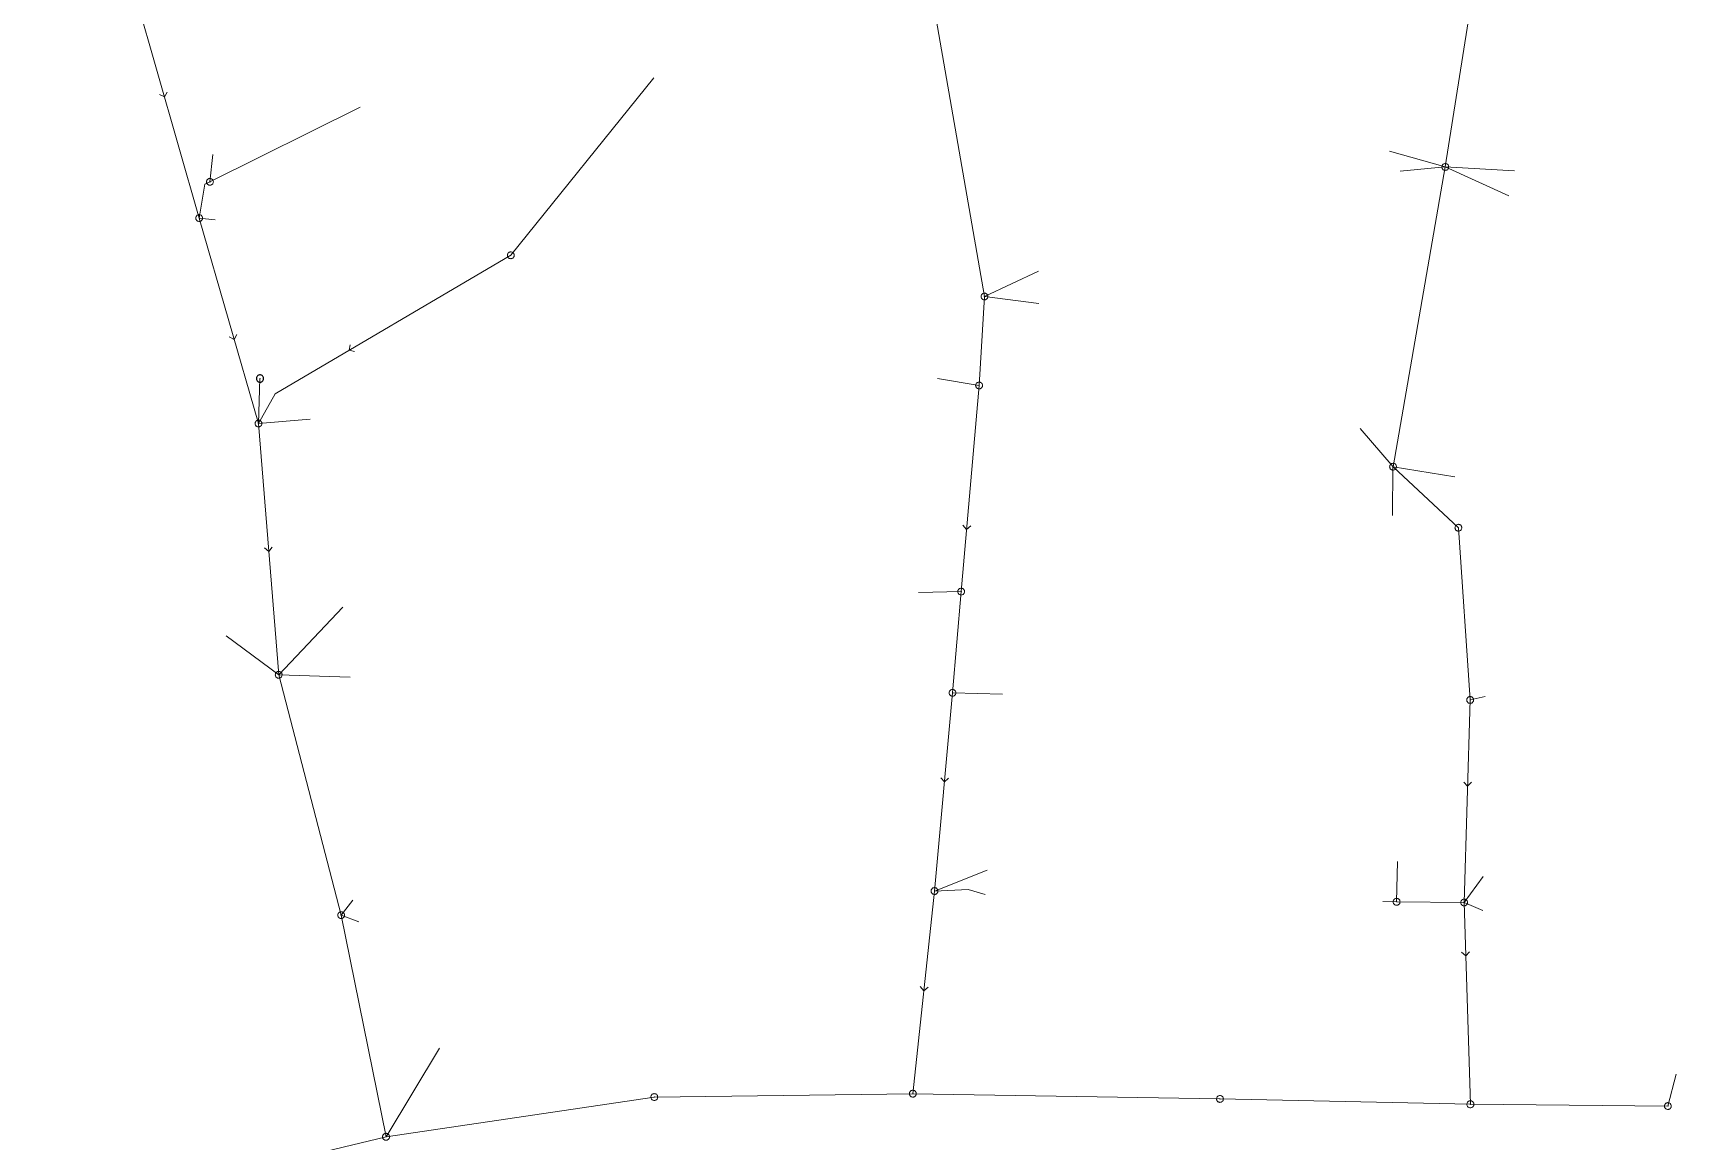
# Model space of a CAD drawing. Header units: metres. Extents: x 25504150 to 25508618, y 6694193 to 6702753.
# Drawn here: x 25507851 to 25508072.4, y 6699384.2 to 6699533.6 of the extents above; entities that cross this region are included whole.
import ezdxf

# ---------------------------------------------------------------- set-up
doc = ezdxf.new("R2010")
doc.units = ezdxf.units.M
for name, pattern in [('Sewer_node', [0]), ('Viemariputket', [0]), ('Viemarivarusteet', [0])]:
    doc.linetypes.add(name, pattern=pattern)
for name, color, linetype, lineweight in [('Sewer_node', 7, 'Sewer_node', 0), ('Viemariputket', 7, 'Viemariputket', 0), ('Viemarivarusteet', 7, 'Viemarivarusteet', 0)]:
    doc.layers.add(name, color=color, linetype=linetype, lineweight=lineweight)

msp = doc.modelspace()

# ---------------------------------------------------------------- linework, layer by layer
at = {"layer": 'Sewer_node', "color": 46, "linetype": 'Continuous', "true_color": 0x7f5f00, "flags": 128}
for points in [[(25507868.07, 6699525.26), (25507868.74, 6699524.92), (25507869.09, 6699525.57)], [(25507877.46, 6699492.59), (25507878.13, 6699492.24), (25507878.48, 6699492.9)], [(25507893.78, 6699491.51), (25507893.61, 6699490.78), (25507894.33, 6699490.61)], [(25507976.32, 6699467.21), (25507976.82, 6699466.65), (25507977.38, 6699467.13)], [(25507882.21, 6699464.15), (25507882.79, 6699463.68), (25507883.27, 6699464.24)], [(25507973.34, 6699433.2), (25507973.83, 6699432.64), (25507974.39, 6699433.12)], [(25508043.8, 6699432.61), (25508044.32, 6699432.07), (25508044.86, 6699432.58)], [(25508043.52, 6699409.69), (25508044.07, 6699409.18), (25508044.58, 6699409.72)], [(25507970.58, 6699405.08), (25507971.06, 6699404.5), (25507971.63, 6699404.98)]]:
    msp.add_lwpolyline(points, dxfattribs=at)
for points, elevation in [([(25508041.78, 6699515.48), (25508041.77, 6699515.55), (25508041.76, 6699515.62), (25508041.73, 6699515.69), (25508041.69, 6699515.75), (25508041.65, 6699515.81), (25508041.59, 6699515.85), (25508041.53, 6699515.89), (25508041.46, 6699515.92), (25508041.39, 6699515.93), (25508041.32, 6699515.94), (25508041.25, 6699515.93), (25508041.18, 6699515.92), (25508041.11, 6699515.89), (25508041.05, 6699515.85), (25508040.99, 6699515.81), (25508040.95, 6699515.75), (25508040.91, 6699515.69), (25508040.88, 6699515.62), (25508040.87, 6699515.55), (25508040.86, 6699515.48), (25508040.87, 6699515.41), (25508040.88, 6699515.34), (25508040.91, 6699515.27), (25508040.95, 6699515.21), (25508040.99, 6699515.15), (25508041.05, 6699515.11), (25508041.11, 6699515.07), (25508041.18, 6699515.04), (25508041.25, 6699515.03), (25508041.32, 6699515.02), (25508041.39, 6699515.03), (25508041.46, 6699515.04), (25508041.53, 6699515.07), (25508041.59, 6699515.11), (25508041.65, 6699515.15), (25508041.69, 6699515.21), (25508041.73, 6699515.27), (25508041.76, 6699515.34), (25508041.77, 6699515.41)], 43.97), ([(25507875.33, 6699513.48), (25507875.32, 6699513.55), (25507875.31, 6699513.62), (25507875.28, 6699513.69), (25507875.24, 6699513.75), (25507875.2, 6699513.81), (25507875.14, 6699513.85), (25507875.08, 6699513.89), (25507875.01, 6699513.92), (25507874.94, 6699513.93), (25507874.87, 6699513.94), (25507874.8, 6699513.93), (25507874.73, 6699513.92), (25507874.66, 6699513.89), (25507874.6, 6699513.85), (25507874.54, 6699513.81), (25507874.5, 6699513.75), (25507874.46, 6699513.69), (25507874.43, 6699513.62), (25507874.42, 6699513.55), (25507874.41, 6699513.48), (25507874.42, 6699513.41), (25507874.43, 6699513.34), (25507874.46, 6699513.27), (25507874.5, 6699513.21), (25507874.54, 6699513.15), (25507874.6, 6699513.11), (25507874.66, 6699513.07), (25507874.73, 6699513.04), (25507874.8, 6699513.03), (25507874.87, 6699513.02), (25507874.94, 6699513.03), (25507875.01, 6699513.04), (25507875.08, 6699513.07), (25507875.14, 6699513.11), (25507875.2, 6699513.15), (25507875.24, 6699513.21), (25507875.28, 6699513.27), (25507875.31, 6699513.34), (25507875.32, 6699513.41)], 40.1), ([(25507873.88, 6699508.6), (25507873.87, 6699508.67), (25507873.86, 6699508.74), (25507873.83, 6699508.81), (25507873.79, 6699508.87), (25507873.75, 6699508.93), (25507873.69, 6699508.97), (25507873.63, 6699509.01), (25507873.56, 6699509.04), (25507873.49, 6699509.05), (25507873.42, 6699509.06), (25507873.35, 6699509.05), (25507873.28, 6699509.04), (25507873.21, 6699509.01), (25507873.15, 6699508.97), (25507873.09, 6699508.93), (25507873.05, 6699508.87), (25507873.01, 6699508.81), (25507872.98, 6699508.74), (25507872.97, 6699508.67), (25507872.96, 6699508.6), (25507872.97, 6699508.53), (25507872.98, 6699508.46), (25507873.01, 6699508.39), (25507873.05, 6699508.33), (25507873.09, 6699508.27), (25507873.15, 6699508.23), (25507873.21, 6699508.19), (25507873.28, 6699508.16), (25507873.35, 6699508.15), (25507873.42, 6699508.14), (25507873.49, 6699508.15), (25507873.56, 6699508.16), (25507873.63, 6699508.19), (25507873.69, 6699508.23), (25507873.75, 6699508.27), (25507873.79, 6699508.33), (25507873.83, 6699508.39), (25507873.86, 6699508.46), (25507873.87, 6699508.53)], 42.16), ([(25507915.86, 6699503.58), (25507915.85, 6699503.65), (25507915.84, 6699503.72), (25507915.81, 6699503.79), (25507915.77, 6699503.85), (25507915.73, 6699503.91), (25507915.67, 6699503.95), (25507915.61, 6699503.99), (25507915.54, 6699504.02), (25507915.47, 6699504.03), (25507915.4, 6699504.04), (25507915.33, 6699504.03), (25507915.26, 6699504.02), (25507915.19, 6699503.99), (25507915.13, 6699503.95), (25507915.07, 6699503.91), (25507915.03, 6699503.85), (25507914.99, 6699503.79), (25507914.96, 6699503.72), (25507914.95, 6699503.65), (25507914.94, 6699503.58), (25507914.95, 6699503.51), (25507914.96, 6699503.44), (25507914.99, 6699503.37), (25507915.03, 6699503.31), (25507915.07, 6699503.25), (25507915.13, 6699503.21), (25507915.19, 6699503.17), (25507915.26, 6699503.14), (25507915.33, 6699503.13), (25507915.4, 6699503.12), (25507915.47, 6699503.13), (25507915.54, 6699503.14), (25507915.61, 6699503.17), (25507915.67, 6699503.21), (25507915.73, 6699503.25), (25507915.77, 6699503.31), (25507915.81, 6699503.37), (25507915.84, 6699503.44), (25507915.85, 6699503.51)], 41.72), ([(25507979.68, 6699498.03), (25507979.67, 6699498.1), (25507979.66, 6699498.17), (25507979.63, 6699498.24), (25507979.59, 6699498.3), (25507979.55, 6699498.36), (25507979.49, 6699498.4), (25507979.43, 6699498.44), (25507979.36, 6699498.47), (25507979.29, 6699498.48), (25507979.22, 6699498.49), (25507979.15, 6699498.48), (25507979.08, 6699498.47), (25507979.01, 6699498.44), (25507978.95, 6699498.4), (25507978.89, 6699498.36), (25507978.85, 6699498.3), (25507978.81, 6699498.24), (25507978.78, 6699498.17), (25507978.77, 6699498.1), (25507978.76, 6699498.03), (25507978.77, 6699497.96), (25507978.78, 6699497.89), (25507978.81, 6699497.82), (25507978.85, 6699497.76), (25507978.89, 6699497.7), (25507978.95, 6699497.66), (25507979.01, 6699497.62), (25507979.08, 6699497.59), (25507979.15, 6699497.58), (25507979.22, 6699497.57), (25507979.29, 6699497.58), (25507979.36, 6699497.59), (25507979.43, 6699497.62), (25507979.49, 6699497.66), (25507979.55, 6699497.7), (25507979.59, 6699497.76), (25507979.63, 6699497.82), (25507979.66, 6699497.89), (25507979.67, 6699497.96)], 43.22), ([(25507978.96, 6699486.05), (25507978.95, 6699486.12), (25507978.94, 6699486.19), (25507978.91, 6699486.26), (25507978.87, 6699486.32), (25507978.83, 6699486.38), (25507978.77, 6699486.42), (25507978.71, 6699486.46), (25507978.64, 6699486.49), (25507978.57, 6699486.5), (25507978.5, 6699486.51), (25507978.43, 6699486.5), (25507978.36, 6699486.49), (25507978.29, 6699486.46), (25507978.23, 6699486.42), (25507978.17, 6699486.38), (25507978.13, 6699486.32), (25507978.09, 6699486.26), (25507978.06, 6699486.19), (25507978.05, 6699486.12), (25507978.04, 6699486.05), (25507978.05, 6699485.98), (25507978.06, 6699485.91), (25507978.09, 6699485.84), (25507978.13, 6699485.78), (25507978.17, 6699485.72), (25507978.23, 6699485.68), (25507978.29, 6699485.64), (25507978.36, 6699485.61), (25507978.43, 6699485.6), (25507978.5, 6699485.59), (25507978.57, 6699485.6), (25507978.64, 6699485.61), (25507978.71, 6699485.64), (25507978.77, 6699485.68), (25507978.83, 6699485.72), (25507978.87, 6699485.78), (25507978.91, 6699485.84), (25507978.94, 6699485.91), (25507978.95, 6699485.98)], 42.74), ([(25507881.86, 6699480.91), (25507881.85, 6699480.98), (25507881.84, 6699481.05), (25507881.81, 6699481.12), (25507881.77, 6699481.18), (25507881.73, 6699481.24), (25507881.67, 6699481.28), (25507881.61, 6699481.32), (25507881.54, 6699481.35), (25507881.47, 6699481.36), (25507881.4, 6699481.37), (25507881.33, 6699481.36), (25507881.26, 6699481.35), (25507881.19, 6699481.32), (25507881.13, 6699481.28), (25507881.07, 6699481.24), (25507881.03, 6699481.18), (25507880.99, 6699481.12), (25507880.96, 6699481.05), (25507880.95, 6699480.98), (25507880.94, 6699480.91), (25507880.95, 6699480.84), (25507880.96, 6699480.77), (25507880.99, 6699480.7), (25507881.03, 6699480.64), (25507881.07, 6699480.58), (25507881.13, 6699480.54), (25507881.19, 6699480.5), (25507881.26, 6699480.47), (25507881.33, 6699480.46), (25507881.4, 6699480.45), (25507881.47, 6699480.46), (25507881.54, 6699480.47), (25507881.61, 6699480.5), (25507881.67, 6699480.54), (25507881.73, 6699480.58), (25507881.77, 6699480.64), (25507881.81, 6699480.7), (25507881.84, 6699480.77), (25507881.85, 6699480.84)], 41.43), ([(25508034.74, 6699475.1), (25508034.73, 6699475.17), (25508034.72, 6699475.24), (25508034.69, 6699475.31), (25508034.65, 6699475.37), (25508034.61, 6699475.43), (25508034.55, 6699475.47), (25508034.49, 6699475.51), (25508034.42, 6699475.54), (25508034.35, 6699475.55), (25508034.28, 6699475.56), (25508034.21, 6699475.55), (25508034.14, 6699475.54), (25508034.07, 6699475.51), (25508034.01, 6699475.47), (25508033.95, 6699475.43), (25508033.91, 6699475.37), (25508033.87, 6699475.31), (25508033.84, 6699475.24), (25508033.83, 6699475.17), (25508033.82, 6699475.1), (25508033.83, 6699475.03), (25508033.84, 6699474.96), (25508033.87, 6699474.89), (25508033.91, 6699474.83), (25508033.95, 6699474.77), (25508034.01, 6699474.73), (25508034.07, 6699474.69), (25508034.14, 6699474.66), (25508034.21, 6699474.65), (25508034.28, 6699474.64), (25508034.35, 6699474.65), (25508034.42, 6699474.66), (25508034.49, 6699474.69), (25508034.55, 6699474.73), (25508034.61, 6699474.77), (25508034.65, 6699474.83), (25508034.69, 6699474.89), (25508034.72, 6699474.96), (25508034.73, 6699475.03)], 42.92), ([(25508043.54, 6699466.88), (25508043.53, 6699466.95), (25508043.52, 6699467.02), (25508043.49, 6699467.09), (25508043.45, 6699467.15), (25508043.41, 6699467.21), (25508043.35, 6699467.25), (25508043.29, 6699467.29), (25508043.22, 6699467.32), (25508043.15, 6699467.33), (25508043.08, 6699467.34), (25508043.01, 6699467.33), (25508042.94, 6699467.32), (25508042.87, 6699467.29), (25508042.81, 6699467.25), (25508042.75, 6699467.21), (25508042.71, 6699467.15), (25508042.67, 6699467.09), (25508042.64, 6699467.02), (25508042.63, 6699466.95), (25508042.62, 6699466.88), (25508042.63, 6699466.81), (25508042.64, 6699466.74), (25508042.67, 6699466.67), (25508042.71, 6699466.61), (25508042.75, 6699466.55), (25508042.81, 6699466.51), (25508042.87, 6699466.47), (25508042.94, 6699466.44), (25508043.01, 6699466.43), (25508043.08, 6699466.42), (25508043.15, 6699466.43), (25508043.22, 6699466.44), (25508043.29, 6699466.47), (25508043.35, 6699466.51), (25508043.41, 6699466.55), (25508043.45, 6699466.61), (25508043.49, 6699466.67), (25508043.52, 6699466.74), (25508043.53, 6699466.81)], 42.87), ([(25507976.55, 6699458.27), (25507976.54, 6699458.34), (25507976.53, 6699458.41), (25507976.5, 6699458.48), (25507976.46, 6699458.54), (25507976.42, 6699458.6), (25507976.36, 6699458.64), (25507976.3, 6699458.68), (25507976.23, 6699458.71), (25507976.16, 6699458.72), (25507976.09, 6699458.73), (25507976.02, 6699458.72), (25507975.95, 6699458.71), (25507975.88, 6699458.68), (25507975.82, 6699458.64), (25507975.76, 6699458.6), (25507975.72, 6699458.54), (25507975.68, 6699458.48), (25507975.65, 6699458.41), (25507975.64, 6699458.34), (25507975.63, 6699458.27), (25507975.64, 6699458.2), (25507975.65, 6699458.13), (25507975.68, 6699458.06), (25507975.72, 6699458), (25507975.76, 6699457.94), (25507975.82, 6699457.9), (25507975.88, 6699457.86), (25507975.95, 6699457.83), (25507976.02, 6699457.82), (25507976.09, 6699457.81), (25507976.16, 6699457.82), (25507976.23, 6699457.83), (25507976.3, 6699457.86), (25507976.36, 6699457.9), (25507976.42, 6699457.94), (25507976.46, 6699458), (25507976.5, 6699458.06), (25507976.53, 6699458.13), (25507976.54, 6699458.2)], 41.64), ([(25507884.59, 6699447.07), (25507884.58, 6699447.14), (25507884.57, 6699447.21), (25507884.54, 6699447.28), (25507884.5, 6699447.34), (25507884.46, 6699447.4), (25507884.4, 6699447.44), (25507884.34, 6699447.48), (25507884.27, 6699447.51), (25507884.2, 6699447.52), (25507884.13, 6699447.53), (25507884.06, 6699447.52), (25507883.99, 6699447.51), (25507883.92, 6699447.48), (25507883.86, 6699447.44), (25507883.8, 6699447.4), (25507883.76, 6699447.34), (25507883.72, 6699447.28), (25507883.69, 6699447.21), (25507883.68, 6699447.14), (25507883.67, 6699447.07), (25507883.68, 6699447), (25507883.69, 6699446.93), (25507883.72, 6699446.86), (25507883.76, 6699446.8), (25507883.8, 6699446.74), (25507883.86, 6699446.7), (25507883.92, 6699446.66), (25507883.99, 6699446.63), (25507884.06, 6699446.62), (25507884.13, 6699446.61), (25507884.2, 6699446.62), (25507884.27, 6699446.63), (25507884.34, 6699446.66), (25507884.4, 6699446.7), (25507884.46, 6699446.74), (25507884.5, 6699446.8), (25507884.54, 6699446.86), (25507884.57, 6699446.93), (25507884.58, 6699447)], 40.32), ([(25507975.38, 6699444.64), (25507975.37, 6699444.71), (25507975.36, 6699444.78), (25507975.33, 6699444.85), (25507975.29, 6699444.91), (25507975.25, 6699444.97), (25507975.19, 6699445.01), (25507975.13, 6699445.05), (25507975.06, 6699445.08), (25507974.99, 6699445.09), (25507974.92, 6699445.1), (25507974.85, 6699445.09), (25507974.78, 6699445.08), (25507974.71, 6699445.05), (25507974.65, 6699445.01), (25507974.59, 6699444.97), (25507974.55, 6699444.91), (25507974.51, 6699444.85), (25507974.48, 6699444.78), (25507974.47, 6699444.71), (25507974.46, 6699444.64), (25507974.47, 6699444.57), (25507974.48, 6699444.5), (25507974.51, 6699444.43), (25507974.55, 6699444.37), (25507974.59, 6699444.31), (25507974.65, 6699444.27), (25507974.71, 6699444.23), (25507974.78, 6699444.2), (25507974.85, 6699444.19), (25507974.92, 6699444.18), (25507974.99, 6699444.19), (25507975.06, 6699444.2), (25507975.13, 6699444.23), (25507975.19, 6699444.27), (25507975.25, 6699444.31), (25507975.29, 6699444.37), (25507975.33, 6699444.43), (25507975.36, 6699444.5), (25507975.37, 6699444.57)], 40.96), ([(25508045.13, 6699443.67), (25508045.12, 6699443.74), (25508045.11, 6699443.81), (25508045.08, 6699443.88), (25508045.04, 6699443.94), (25508045, 6699444), (25508044.94, 6699444.04), (25508044.88, 6699444.08), (25508044.81, 6699444.11), (25508044.74, 6699444.12), (25508044.67, 6699444.13), (25508044.6, 6699444.12), (25508044.53, 6699444.11), (25508044.46, 6699444.08), (25508044.4, 6699444.04), (25508044.34, 6699444), (25508044.3, 6699443.94), (25508044.26, 6699443.88), (25508044.23, 6699443.81), (25508044.22, 6699443.74), (25508044.21, 6699443.67), (25508044.22, 6699443.6), (25508044.23, 6699443.53), (25508044.26, 6699443.46), (25508044.3, 6699443.4), (25508044.34, 6699443.34), (25508044.4, 6699443.3), (25508044.46, 6699443.26), (25508044.53, 6699443.23), (25508044.6, 6699443.22), (25508044.67, 6699443.21), (25508044.74, 6699443.22), (25508044.81, 6699443.23), (25508044.88, 6699443.26), (25508044.94, 6699443.3), (25508045, 6699443.34), (25508045.04, 6699443.4), (25508045.08, 6699443.46), (25508045.11, 6699443.53), (25508045.12, 6699443.6)], 42.65), ([(25507972.96, 6699417.93), (25507972.95, 6699418), (25507972.94, 6699418.07), (25507972.91, 6699418.14), (25507972.87, 6699418.2), (25507972.83, 6699418.26), (25507972.77, 6699418.3), (25507972.71, 6699418.34), (25507972.64, 6699418.37), (25507972.57, 6699418.38), (25507972.5, 6699418.39), (25507972.43, 6699418.38), (25507972.36, 6699418.37), (25507972.29, 6699418.34), (25507972.23, 6699418.3), (25507972.17, 6699418.26), (25507972.13, 6699418.2), (25507972.09, 6699418.14), (25507972.06, 6699418.07), (25507972.05, 6699418), (25507972.04, 6699417.93), (25507972.05, 6699417.86), (25507972.06, 6699417.79), (25507972.09, 6699417.72), (25507972.13, 6699417.66), (25507972.17, 6699417.6), (25507972.23, 6699417.56), (25507972.29, 6699417.52), (25507972.36, 6699417.49), (25507972.43, 6699417.48), (25507972.5, 6699417.47), (25507972.57, 6699417.48), (25507972.64, 6699417.49), (25507972.71, 6699417.52), (25507972.77, 6699417.56), (25507972.83, 6699417.6), (25507972.87, 6699417.66), (25507972.91, 6699417.72), (25507972.94, 6699417.79), (25507972.95, 6699417.86)], 39.74), ([(25507893, 6699414.68), (25507892.99, 6699414.75), (25507892.98, 6699414.82), (25507892.95, 6699414.89), (25507892.91, 6699414.95), (25507892.87, 6699415.01), (25507892.81, 6699415.05), (25507892.75, 6699415.09), (25507892.68, 6699415.12), (25507892.61, 6699415.13), (25507892.54, 6699415.14), (25507892.47, 6699415.13), (25507892.4, 6699415.12), (25507892.33, 6699415.09), (25507892.27, 6699415.05), (25507892.21, 6699415.01), (25507892.17, 6699414.95), (25507892.13, 6699414.89), (25507892.1, 6699414.82), (25507892.09, 6699414.75), (25507892.08, 6699414.68), (25507892.09, 6699414.61), (25507892.1, 6699414.54), (25507892.13, 6699414.47), (25507892.17, 6699414.41), (25507892.21, 6699414.35), (25507892.27, 6699414.31), (25507892.33, 6699414.27), (25507892.4, 6699414.24), (25507892.47, 6699414.23), (25507892.54, 6699414.22), (25507892.61, 6699414.23), (25507892.68, 6699414.24), (25507892.75, 6699414.27), (25507892.81, 6699414.31), (25507892.87, 6699414.35), (25507892.91, 6699414.41), (25507892.95, 6699414.47), (25507892.98, 6699414.54), (25507892.99, 6699414.61)], 39.08), ([(25508035.22, 6699416.48), (25508035.21, 6699416.55), (25508035.2, 6699416.63), (25508035.17, 6699416.69), (25508035.13, 6699416.76), (25508035.08, 6699416.81), (25508035.03, 6699416.86), (25508034.96, 6699416.9), (25508034.9, 6699416.93), (25508034.82, 6699416.94), (25508034.75, 6699416.95), (25508034.68, 6699416.94), (25508034.6, 6699416.93), (25508034.54, 6699416.9), (25508034.47, 6699416.86), (25508034.42, 6699416.81), (25508034.37, 6699416.76), (25508034.33, 6699416.69), (25508034.3, 6699416.63), (25508034.29, 6699416.55), (25508034.28, 6699416.48), (25508034.29, 6699416.41), (25508034.3, 6699416.33), (25508034.33, 6699416.27), (25508034.37, 6699416.2), (25508034.42, 6699416.15), (25508034.47, 6699416.1), (25508034.54, 6699416.06), (25508034.6, 6699416.03), (25508034.68, 6699416.02), (25508034.75, 6699416.01), (25508034.82, 6699416.02), (25508034.9, 6699416.03), (25508034.96, 6699416.06), (25508035.03, 6699416.1), (25508035.08, 6699416.15), (25508035.13, 6699416.2), (25508035.17, 6699416.27), (25508035.2, 6699416.33), (25508035.21, 6699416.41)], 41.06), ([(25508044.31, 6699416.38), (25508044.3, 6699416.45), (25508044.29, 6699416.52), (25508044.26, 6699416.59), (25508044.22, 6699416.65), (25508044.18, 6699416.71), (25508044.12, 6699416.75), (25508044.06, 6699416.79), (25508043.99, 6699416.82), (25508043.92, 6699416.83), (25508043.85, 6699416.84), (25508043.78, 6699416.83), (25508043.71, 6699416.82), (25508043.64, 6699416.79), (25508043.58, 6699416.75), (25508043.52, 6699416.71), (25508043.48, 6699416.65), (25508043.44, 6699416.59), (25508043.41, 6699416.52), (25508043.4, 6699416.45), (25508043.39, 6699416.38), (25508043.4, 6699416.31), (25508043.41, 6699416.24), (25508043.44, 6699416.17), (25508043.48, 6699416.11), (25508043.52, 6699416.05), (25508043.58, 6699416.01), (25508043.64, 6699415.97), (25508043.71, 6699415.94), (25508043.78, 6699415.93), (25508043.85, 6699415.92), (25508043.92, 6699415.93), (25508043.99, 6699415.94), (25508044.06, 6699415.97), (25508044.12, 6699416.01), (25508044.18, 6699416.05), (25508044.22, 6699416.11), (25508044.26, 6699416.17), (25508044.29, 6699416.24), (25508044.3, 6699416.31)], 40.94), ([(25507935.2, 6699390.18), (25507935.19, 6699390.25), (25507935.18, 6699390.32), (25507935.15, 6699390.39), (25507935.11, 6699390.45), (25507935.07, 6699390.51), (25507935.01, 6699390.55), (25507934.95, 6699390.59), (25507934.88, 6699390.62), (25507934.81, 6699390.63), (25507934.74, 6699390.64), (25507934.67, 6699390.63), (25507934.6, 6699390.62), (25507934.53, 6699390.59), (25507934.47, 6699390.55), (25507934.41, 6699390.51), (25507934.37, 6699390.45), (25507934.33, 6699390.39), (25507934.3, 6699390.32), (25507934.29, 6699390.25), (25507934.28, 6699390.18), (25507934.29, 6699390.11), (25507934.3, 6699390.04), (25507934.33, 6699389.97), (25507934.37, 6699389.91), (25507934.41, 6699389.85), (25507934.47, 6699389.81), (25507934.53, 6699389.77), (25507934.6, 6699389.74), (25507934.67, 6699389.73), (25507934.74, 6699389.72), (25507934.81, 6699389.73), (25507934.88, 6699389.74), (25507934.95, 6699389.77), (25507935.01, 6699389.81), (25507935.07, 6699389.85), (25507935.11, 6699389.91), (25507935.15, 6699389.97), (25507935.18, 6699390.04), (25507935.19, 6699390.11)], 38.32), ([(25507970.04, 6699390.63), (25507970.03, 6699390.7), (25507970.02, 6699390.77), (25507969.99, 6699390.84), (25507969.95, 6699390.9), (25507969.91, 6699390.96), (25507969.85, 6699391), (25507969.79, 6699391.04), (25507969.72, 6699391.07), (25507969.65, 6699391.08), (25507969.58, 6699391.09), (25507969.51, 6699391.08), (25507969.44, 6699391.07), (25507969.37, 6699391.04), (25507969.31, 6699391), (25507969.25, 6699390.96), (25507969.21, 6699390.9), (25507969.17, 6699390.84), (25507969.14, 6699390.77), (25507969.13, 6699390.7), (25507969.12, 6699390.63), (25507969.13, 6699390.56), (25507969.14, 6699390.49), (25507969.17, 6699390.42), (25507969.21, 6699390.36), (25507969.25, 6699390.3), (25507969.31, 6699390.26), (25507969.37, 6699390.22), (25507969.44, 6699390.19), (25507969.51, 6699390.18), (25507969.58, 6699390.17), (25507969.65, 6699390.18), (25507969.72, 6699390.19), (25507969.79, 6699390.22), (25507969.85, 6699390.26), (25507969.91, 6699390.3), (25507969.95, 6699390.36), (25507969.99, 6699390.42), (25507970.02, 6699390.49), (25507970.03, 6699390.56)], 38.85), ([(25508011.42, 6699389.92), (25508011.41, 6699389.99), (25508011.4, 6699390.06), (25508011.37, 6699390.13), (25508011.33, 6699390.19), (25508011.29, 6699390.25), (25508011.23, 6699390.29), (25508011.17, 6699390.33), (25508011.1, 6699390.36), (25508011.03, 6699390.37), (25508010.96, 6699390.38), (25508010.89, 6699390.37), (25508010.82, 6699390.36), (25508010.75, 6699390.33), (25508010.69, 6699390.29), (25508010.63, 6699390.25), (25508010.59, 6699390.19), (25508010.55, 6699390.13), (25508010.52, 6699390.06), (25508010.51, 6699389.99), (25508010.5, 6699389.92), (25508010.51, 6699389.85), (25508010.52, 6699389.78), (25508010.55, 6699389.71), (25508010.59, 6699389.65), (25508010.63, 6699389.59), (25508010.69, 6699389.55), (25508010.75, 6699389.51), (25508010.82, 6699389.48), (25508010.89, 6699389.47), (25508010.96, 6699389.46), (25508011.03, 6699389.47), (25508011.1, 6699389.48), (25508011.17, 6699389.51), (25508011.23, 6699389.55), (25508011.29, 6699389.59), (25508011.33, 6699389.65), (25508011.37, 6699389.71), (25508011.4, 6699389.78), (25508011.41, 6699389.85)], 38.95), ([(25508045.17, 6699389.2), (25508045.16, 6699389.27), (25508045.15, 6699389.35), (25508045.12, 6699389.41), (25508045.08, 6699389.48), (25508045.03, 6699389.53), (25508044.98, 6699389.58), (25508044.91, 6699389.62), (25508044.85, 6699389.65), (25508044.77, 6699389.66), (25508044.7, 6699389.67), (25508044.63, 6699389.66), (25508044.55, 6699389.65), (25508044.49, 6699389.62), (25508044.42, 6699389.58), (25508044.37, 6699389.53), (25508044.32, 6699389.48), (25508044.28, 6699389.41), (25508044.25, 6699389.35), (25508044.24, 6699389.27), (25508044.23, 6699389.2), (25508044.24, 6699389.13), (25508044.25, 6699389.05), (25508044.28, 6699388.99), (25508044.32, 6699388.92), (25508044.37, 6699388.87), (25508044.42, 6699388.82), (25508044.49, 6699388.78), (25508044.55, 6699388.75), (25508044.63, 6699388.74), (25508044.7, 6699388.73), (25508044.77, 6699388.74), (25508044.85, 6699388.75), (25508044.91, 6699388.78), (25508044.98, 6699388.82), (25508045.03, 6699388.87), (25508045.08, 6699388.92), (25508045.12, 6699388.99), (25508045.15, 6699389.05), (25508045.16, 6699389.13)], 39.65), ([(25508071.77, 6699388.96), (25508071.76, 6699389.03), (25508071.75, 6699389.1), (25508071.72, 6699389.17), (25508071.68, 6699389.23), (25508071.64, 6699389.29), (25508071.58, 6699389.33), (25508071.52, 6699389.37), (25508071.45, 6699389.4), (25508071.38, 6699389.41), (25508071.31, 6699389.42), (25508071.24, 6699389.41), (25508071.17, 6699389.4), (25508071.1, 6699389.37), (25508071.04, 6699389.33), (25508070.98, 6699389.29), (25508070.94, 6699389.23), (25508070.9, 6699389.17), (25508070.87, 6699389.1), (25508070.86, 6699389.03), (25508070.85, 6699388.96), (25508070.86, 6699388.89), (25508070.87, 6699388.82), (25508070.9, 6699388.75), (25508070.94, 6699388.69), (25508070.98, 6699388.63), (25508071.04, 6699388.59), (25508071.1, 6699388.55), (25508071.17, 6699388.52), (25508071.24, 6699388.51), (25508071.31, 6699388.5), (25508071.38, 6699388.51), (25508071.45, 6699388.52), (25508071.52, 6699388.55), (25508071.58, 6699388.59), (25508071.64, 6699388.63), (25508071.68, 6699388.69), (25508071.72, 6699388.75), (25508071.75, 6699388.82), (25508071.76, 6699388.89)], 41.34), ([(25507899.07, 6699384.82), (25507899.06, 6699384.89), (25507899.05, 6699384.97), (25507899.02, 6699385.03), (25507898.98, 6699385.1), (25507898.93, 6699385.15), (25507898.88, 6699385.2), (25507898.81, 6699385.24), (25507898.75, 6699385.27), (25507898.67, 6699385.28), (25507898.6, 6699385.29), (25507898.53, 6699385.28), (25507898.45, 6699385.27), (25507898.39, 6699385.24), (25507898.32, 6699385.2), (25507898.27, 6699385.15), (25507898.22, 6699385.1), (25507898.18, 6699385.03), (25507898.15, 6699384.97), (25507898.14, 6699384.89), (25507898.13, 6699384.82), (25507898.14, 6699384.75), (25507898.15, 6699384.67), (25507898.18, 6699384.61), (25507898.22, 6699384.54), (25507898.27, 6699384.49), (25507898.32, 6699384.44), (25507898.39, 6699384.4), (25507898.45, 6699384.37), (25507898.53, 6699384.36), (25507898.6, 6699384.35), (25507898.67, 6699384.36), (25507898.75, 6699384.37), (25507898.81, 6699384.4), (25507898.88, 6699384.44), (25507898.93, 6699384.49), (25507898.98, 6699384.54), (25507899.02, 6699384.61), (25507899.05, 6699384.67), (25507899.06, 6699384.75)], 38.61)]:
    msp.add_lwpolyline(points, close=True, dxfattribs=dict(at, elevation=elevation))
at = {"layer": 'Viemariputket', "color": 1, "linetype": 'Continuous', "lineweight": 15}
for p, q in [((25507979.22, 6699498.03), (25507971.23, 6699543.92, 41.64)), ((25507873.42, 6699508.6, 39.95), (25507864.59, 6699539.38)), ((25508041.32, 6699515.48, 40.83), (25508044.73, 6699537.03, 41.69)), ((25507915.4, 6699503.58, 40.46), (25507934.7, 6699527.5, 40.96)), ((25507874.87, 6699513.48, 1.28), (25507895.09, 6699523.53, 40.12)), ((25507874.87, 6699513.48, 40.12), (25507875.25, 6699517.15, 40.33)), ((25508041.32, 6699515.48, 40.87), (25508033.8, 6699517.61, 40.48)), ((25508034.28, 6699475.1, 40.11), (25508041.32, 6699515.48, 40.84)), ((25508041.32, 6699515.48, 40.87), (25508035.24, 6699514.92, 40.96)), ((25508041.32, 6699515.48, 40.85), (25508050.64, 6699514.97, 40.99)), ((25508041.32, 6699515.48, 40.85), (25508049.87, 6699511.61, 40.99)), ((25507873.42, 6699508.6, 40.03), (25507875.56, 6699508.34)), ((25507881.4, 6699480.91, 39.35), (25507873.42, 6699508.6, 39.94)), ((25507979.22, 6699498.03), (25507986.5, 6699501.45)), ((25507978.5, 6699486.05), (25507979.22, 6699498.03)), ((25507979.22, 6699498.03), (25507986.57, 6699497.07)), ((25507881.4, 6699480.91, 40.45), (25507881.61, 6699486.98)), ((25507978.5, 6699486.05), (25507972.91, 6699486.99)), ((25507976.09, 6699458.27), (25507978.5, 6699486.05)), ((25507881.4, 6699480.91, 39.37), (25507888.36, 6699481.52, 39.68)), ((25507884.13, 6699447.07), (25507881.4, 6699480.91, 39.33)), ((25508034.28, 6699475.1), (25508029.86, 6699480.26)), ((25508034.27, 6699475.1), (25508034.21, 6699468.54)), ((25508043.08, 6699466.88), (25508034.28, 6699475.1)), ((25508034.28, 6699475.1), (25508042.62, 6699473.75)), ((25508044.67, 6699443.67), (25508043.08, 6699466.88)), ((25507976.09, 6699458.27), (25507970.36, 6699458.16)), ((25507974.92, 6699444.64), (25507976.09, 6699458.27)), ((25507884.13, 6699447.07), (25507892.77, 6699456.19)), ((25507884.13, 6699447.07), (25507877.05, 6699452.32)), ((25507892.54, 6699414.68), (25507884.13, 6699447.07)), ((25507884.13, 6699447.07), (25507893.78, 6699446.74)), ((25507972.5, 6699417.93), (25507974.92, 6699444.64)), ((25507974.92, 6699444.64), (25507981.64, 6699444.47)), ((25508044.67, 6699443.67), (25508046.71, 6699444.16)), ((25508043.85, 6699416.38), (25508044.67, 6699443.67)), ((25508034.75, 6699416.48), (25508034.86, 6699421.92)), ((25507972.5, 6699417.93), (25507979.61, 6699420.73)), ((25508043.85, 6699416.38), (25508046.44, 6699419.89)), ((25507969.58, 6699390.63), (25507972.5, 6699417.93)), ((25507892.54, 6699414.68), (25507894.1, 6699416.72)), ((25508034.75, 6699416.48), (25508032.9, 6699416.51)), ((25508043.85, 6699416.38), (25508034.75, 6699416.48)), ((25508044.7, 6699389.2), (25508043.85, 6699416.38)), ((25508043.85, 6699416.38), (25508046.39, 6699415.3)), ((25507892.54, 6699414.68), (25507894.92, 6699413.8)), ((25507898.6, 6699384.82), (25507892.54, 6699414.68)), ((25507898.6, 6699384.82), (25507905.81, 6699396.78)), ((25508071.31, 6699388.96), (25508072.42, 6699393.26)), ((25507934.74, 6699390.18), (25507969.58, 6699390.63)), ((25507969.58, 6699390.63), (25508010.96, 6699389.92)), ((25507898.6, 6699384.82), (25507934.74, 6699390.18)), ((25508010.96, 6699389.92), (25508044.7, 6699389.2)), ((25508044.7, 6699389.2), (25508071.31, 6699388.96)), ((25507851.01, 6699373.41), (25507898.6, 6699384.82))]:
    msp.add_line(p, q, dxfattribs=at)
at = {"layer": 'Viemariputket', "color": 1, "linetype": 'Continuous', "lineweight": 15, "flags": 128}
msp.add_lwpolyline([(25507972.5, 6699417.93), (25507977.04, 6699418.13), (25507979.32, 6699417.48)], dxfattribs=at)
at = {"layer": 'Viemariputket', "color": 1, "linetype": 'Continuous', "lineweight": 15}
for points in [[(25507873.42, 6699508.6, 40.05), (25507874.2, 6699513.15, 0), (25507874.87, 6699513.48, 1.28)], [(25507915.4, 6699503.58, 40.46), (25507883.65, 6699484.94, 0), (25507881.4, 6699480.91, 39.41)]]:
    msp.add_polyline3d(points, dxfattribs=at)
at = {"layer": 'Viemarivarusteet', "color": 2, "linetype": 'Continuous', "lineweight": 25, "flags": 128}
msp.add_lwpolyline([(25507882.1, 6699486.98), (25507882.09, 6699487.06), (25507882.08, 6699487.13), (25507882.05, 6699487.2), (25507882.01, 6699487.27), (25507881.96, 6699487.33), (25507881.9, 6699487.38), (25507881.83, 6699487.42), (25507881.76, 6699487.45), (25507881.69, 6699487.46), (25507881.61, 6699487.47), (25507881.53, 6699487.46), (25507881.46, 6699487.45), (25507881.39, 6699487.42), (25507881.32, 6699487.38), (25507881.26, 6699487.33), (25507881.21, 6699487.27), (25507881.17, 6699487.2), (25507881.14, 6699487.13), (25507881.13, 6699487.06), (25507881.12, 6699486.98), (25507881.13, 6699486.9), (25507881.14, 6699486.83), (25507881.17, 6699486.76), (25507881.21, 6699486.69), (25507881.26, 6699486.63), (25507881.32, 6699486.58), (25507881.39, 6699486.54), (25507881.46, 6699486.51), (25507881.53, 6699486.5), (25507881.61, 6699486.49), (25507881.69, 6699486.5), (25507881.76, 6699486.51), (25507881.83, 6699486.54), (25507881.9, 6699486.58), (25507881.96, 6699486.63), (25507882.01, 6699486.69), (25507882.05, 6699486.76), (25507882.08, 6699486.83), (25507882.09, 6699486.9)], close=True, dxfattribs=at)
at = {"layer": 'Viemarivarusteet', "color": 1}
for p in [(25508041.32, 6699515.48, 43.97), (25507874.87, 6699513.48, 40.1), (25507873.42, 6699508.6, 42.16), (25507915.4, 6699503.58, 41.72), (25507979.22, 6699498.03, 43.22), (25507881.61, 6699486.98), (25507978.5, 6699486.05, 42.74), (25507881.4, 6699480.91, 41.43), (25508034.28, 6699475.1, 42.92), (25508043.08, 6699466.88, 42.87), (25507976.09, 6699458.27, 41.64), (25507884.13, 6699447.07, 40.32), (25507974.92, 6699444.64, 40.96), (25508044.67, 6699443.67, 42.65), (25507972.5, 6699417.93, 39.74), (25508034.75, 6699416.48, 41.06), (25508043.85, 6699416.38, 40.94), (25507892.54, 6699414.68, 39.08), (25507969.58, 6699390.63, 38.85), (25507934.74, 6699390.18, 38.32), (25508010.96, 6699389.92, 38.95), (25508044.7, 6699389.2, 39.65), (25508071.31, 6699388.96, 41.34), (25507898.6, 6699384.82, 38.61)]:
    msp.add_point(p, dxfattribs=at)

doc.saveas('drawing.dxf')
